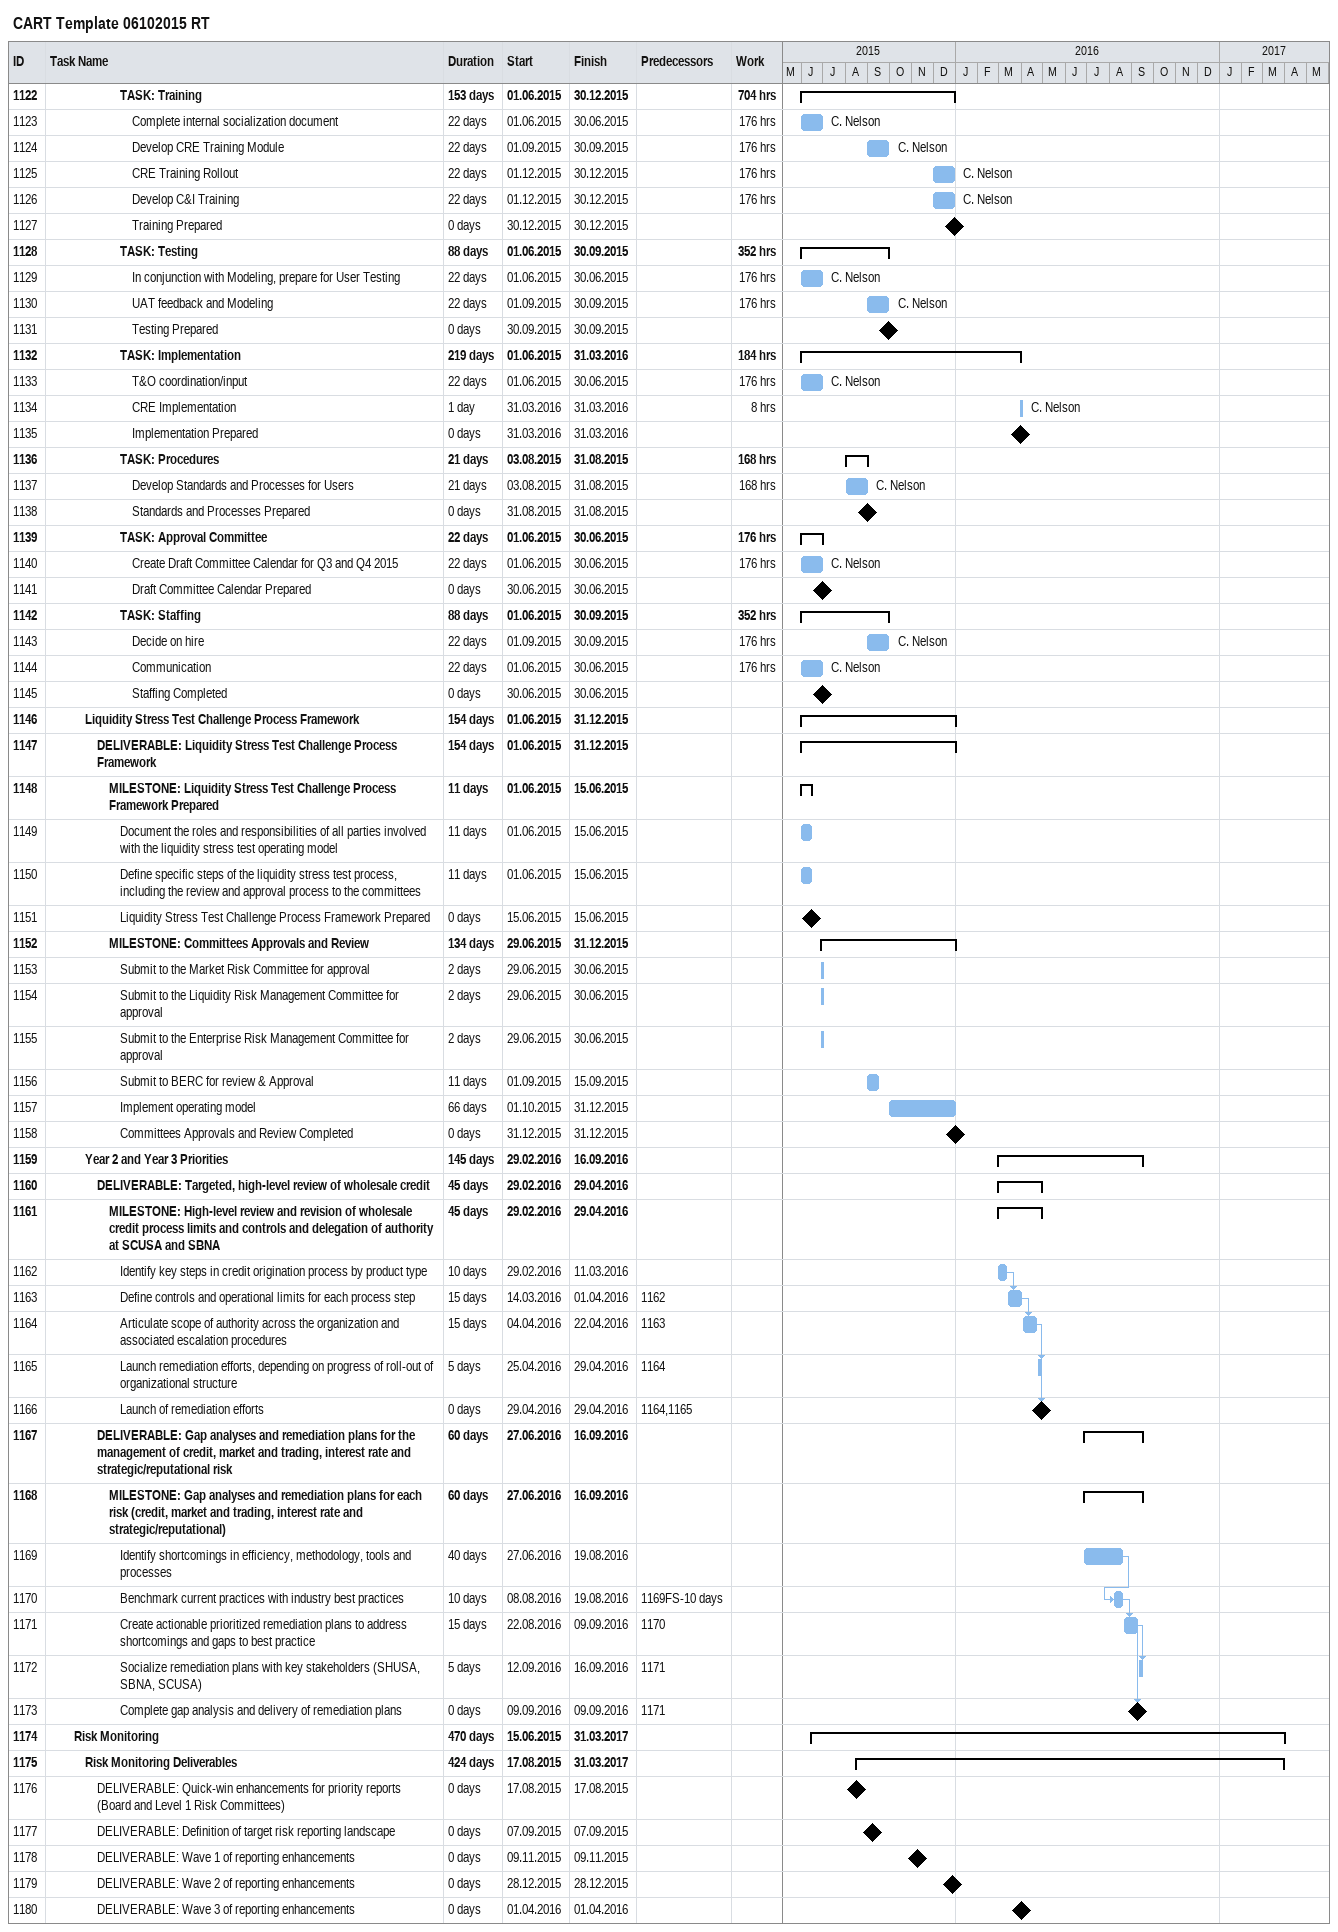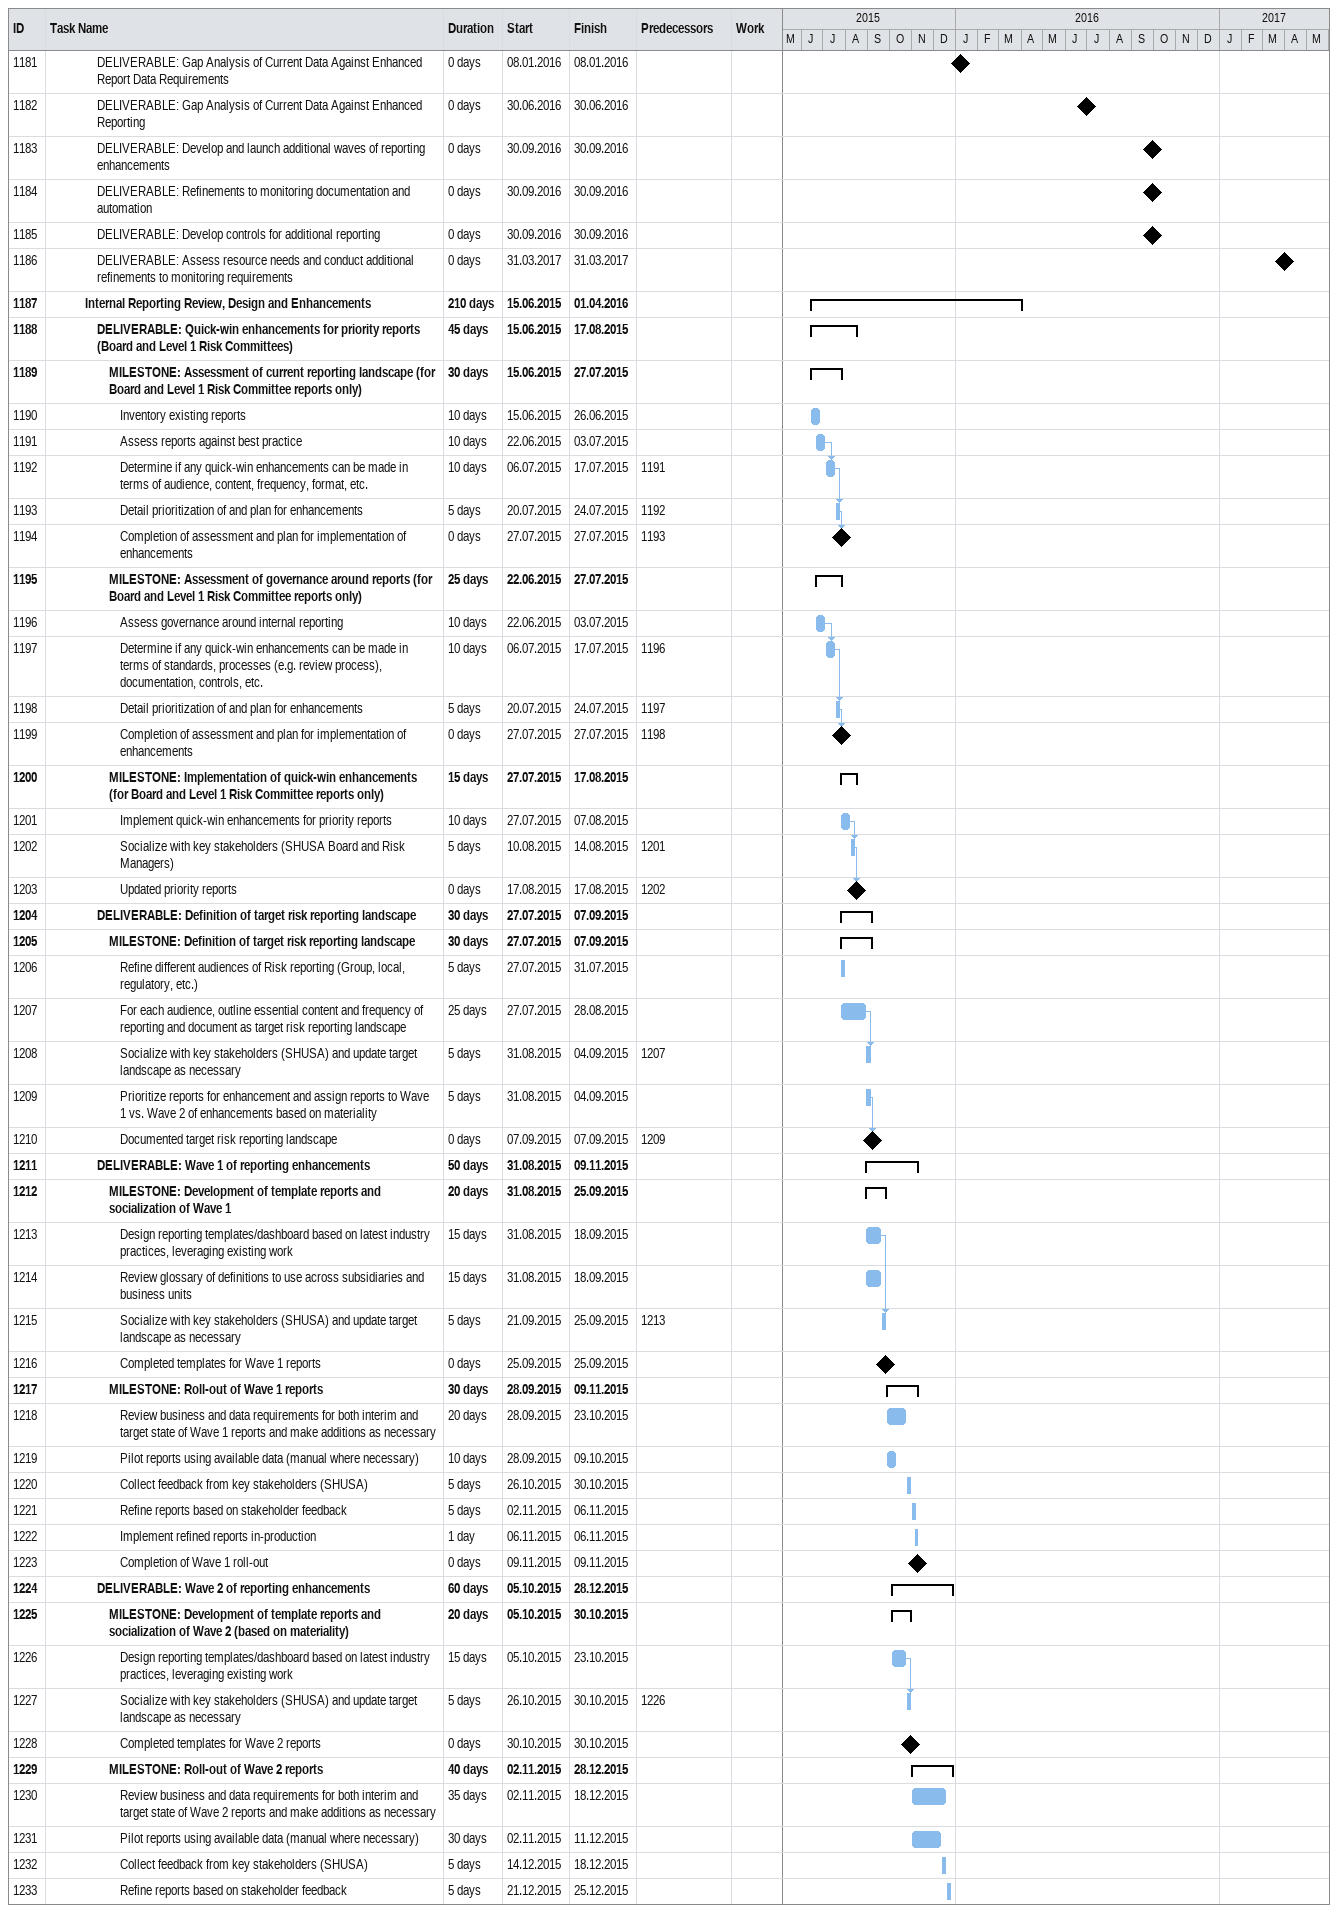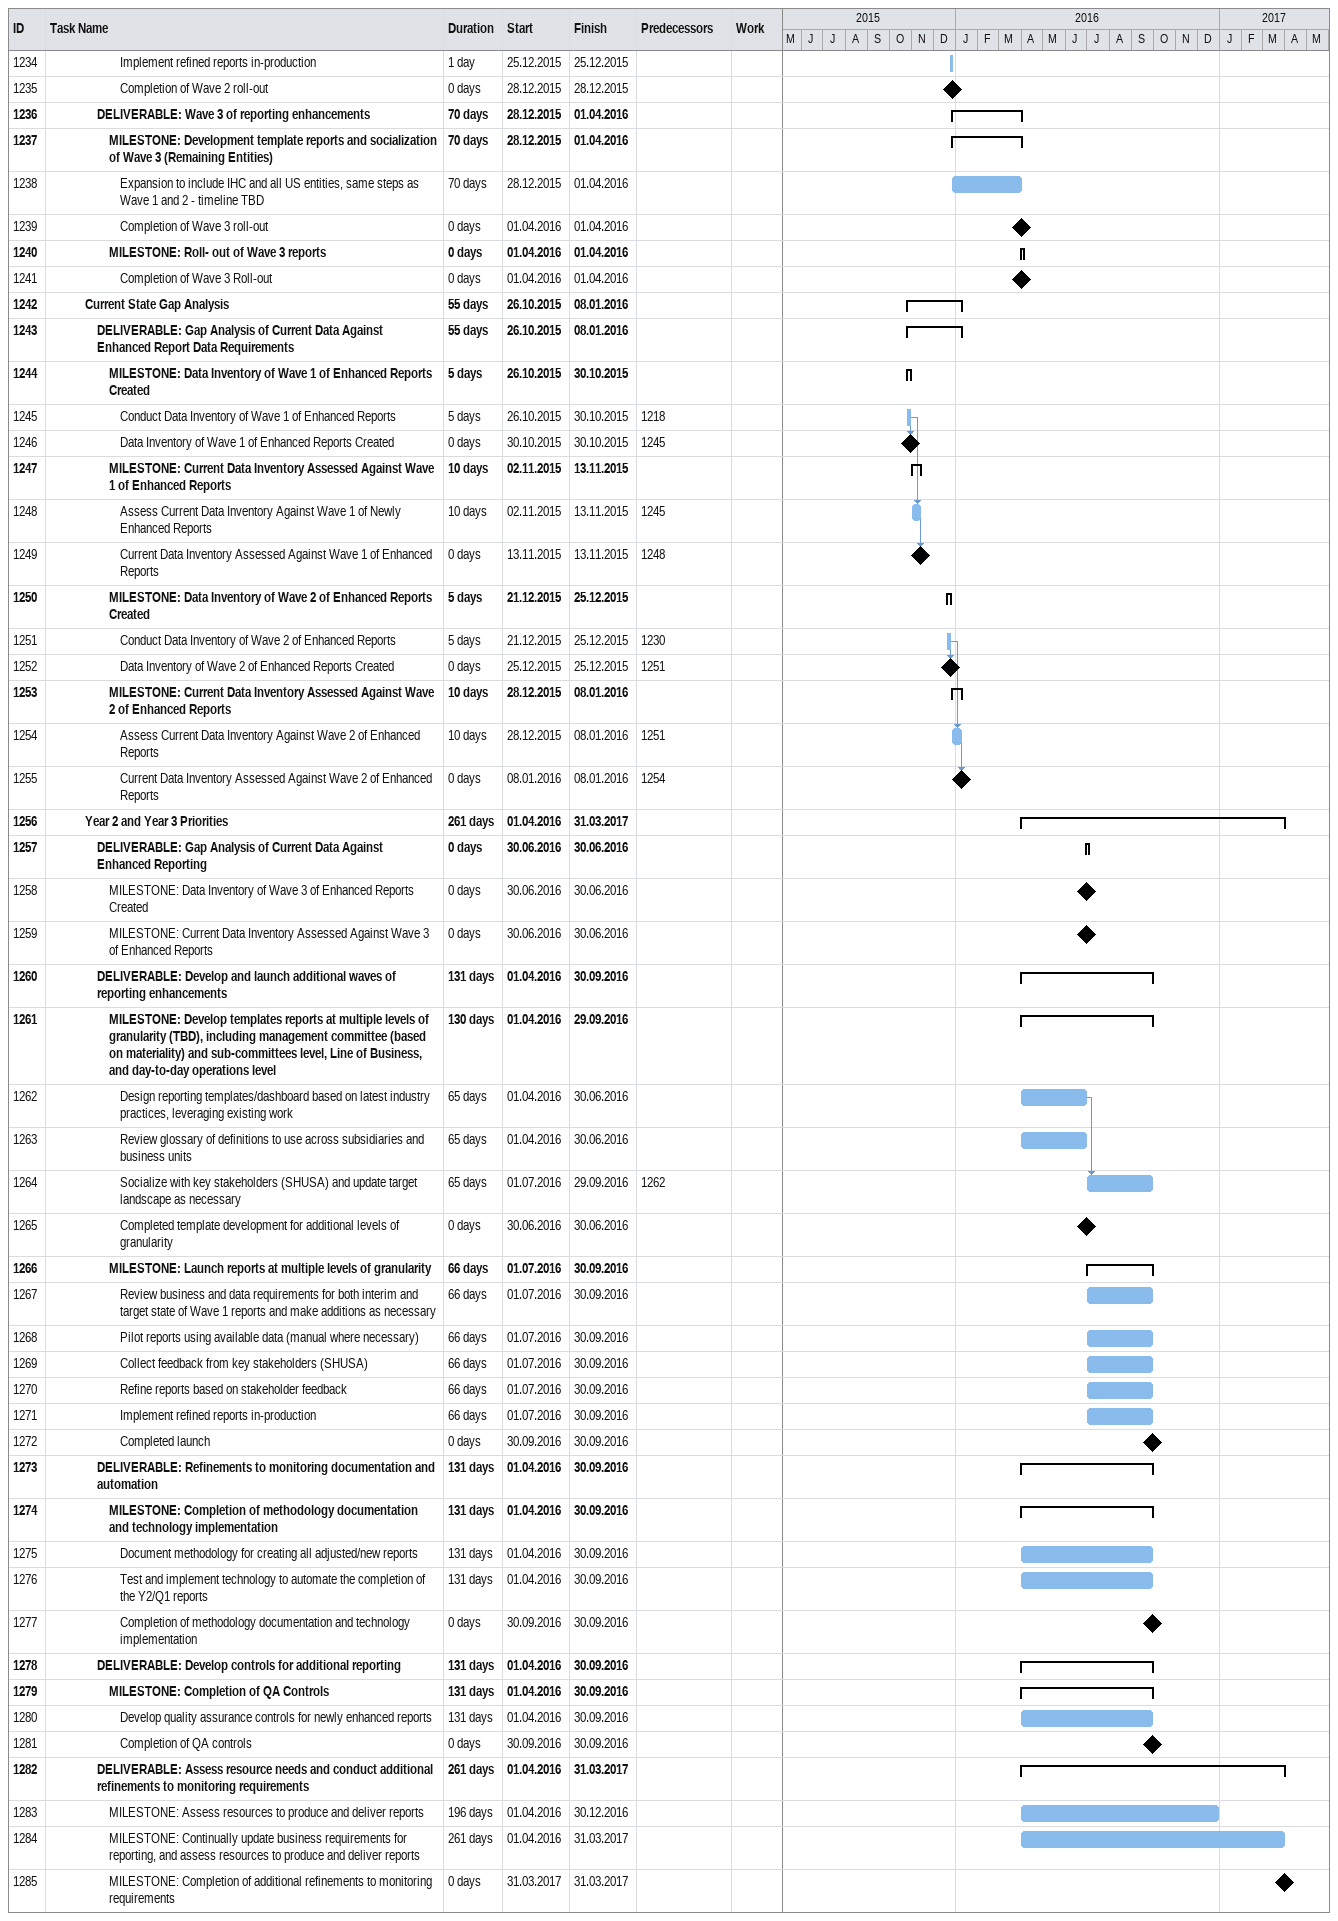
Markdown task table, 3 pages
CART Template 06102015 RT

| ID | Level | Task | Duration | Start | Finish | Predecessors | Resources | Work (h) |
|---|---|---|---|---|---|---|---|---|
| 1122 | 7 | **TASK: Training** | 153d | 2015-06-01 | 2015-12-30 |  |  | 704 |
| 1123 | 8 | Complete internal socialization document | 22d | 2015-06-01 | 2015-06-30 |  | C. Nelson | 176 |
| 1124 | 8 | Develop CRE Training Module | 22d | 2015-09-01 | 2015-09-30 |  | C. Nelson | 176 |
| 1125 | 8 | CRE Training Rollout | 22d | 2015-12-01 | 2015-12-30 |  | C. Nelson | 176 |
| 1126 | 8 | Develop C&I Training | 22d | 2015-12-01 | 2015-12-30 |  | C. Nelson | 176 |
| 1127 | 8 | Training Prepared | 0d | 2015-12-30 | 2015-12-30 |  |  |  |
| 1128 | 7 | **TASK: Testing** | 88d | 2015-06-01 | 2015-09-30 |  |  | 352 |
| 1129 | 8 | In conjunction with Modeling, prepare for User Testing | 22d | 2015-06-01 | 2015-06-30 |  | C. Nelson | 176 |
| 1130 | 8 | UAT feedback and Modeling | 22d | 2015-09-01 | 2015-09-30 |  | C. Nelson | 176 |
| 1131 | 8 | Testing Prepared | 0d | 2015-09-30 | 2015-09-30 |  |  |  |
| 1132 | 7 | **TASK: Implementation** | 219d | 2015-06-01 | 2016-03-31 |  |  | 184 |
| 1133 | 8 | T&O coordination/input | 22d | 2015-06-01 | 2015-06-30 |  | C. Nelson | 176 |
| 1134 | 8 | CRE Implementation | 1d | 2016-03-31 | 2016-03-31 |  | C. Nelson | 8 |
| 1135 | 8 | Implementation Prepared | 0d | 2016-03-31 | 2016-03-31 |  |  |  |
| 1136 | 7 | **TASK: Procedures** | 21d | 2015-08-03 | 2015-08-31 |  |  | 168 |
| 1137 | 8 | Develop Standards and Processes for Users | 21d | 2015-08-03 | 2015-08-31 |  | C. Nelson | 168 |
| 1138 | 8 | Standards and Processes Prepared | 0d | 2015-08-31 | 2015-08-31 |  |  |  |
| 1139 | 7 | **TASK: Approval Committee** | 22d | 2015-06-01 | 2015-06-30 |  |  | 176 |
| 1140 | 8 | Create Draft Committee Calendar for Q3 and Q4 2015 | 22d | 2015-06-01 | 2015-06-30 |  | C. Nelson | 176 |
| 1141 | 8 | Draft Committee Calendar Prepared | 0d | 2015-06-30 | 2015-06-30 |  |  |  |
| 1142 | 7 | **TASK: Staffing** | 88d | 2015-06-01 | 2015-09-30 |  |  | 352 |
| 1143 | 8 | Decide on hire | 22d | 2015-09-01 | 2015-09-30 |  | C. Nelson | 176 |
| 1144 | 8 | Communication | 22d | 2015-06-01 | 2015-06-30 |  | C. Nelson | 176 |
| 1145 | 8 | Staffing Completed | 0d | 2015-06-30 | 2015-06-30 |  |  |  |
| 1146 | 4 | **Liquidity Stress Test Challenge Process Framework** | 154d | 2015-06-01 | 2015-12-31 |  |  |  |
| 1147 | 5 | **DELIVERABLE: Liquidity Stress Test Challenge Process Framework** | 154d | 2015-06-01 | 2015-12-31 |  |  |  |
| 1148 | 6 | **MILESTONE: Liquidity Stress Test Challenge Process Framework Prepared** | 11d | 2015-06-01 | 2015-06-15 |  |  |  |
| 1149 | 7 | Document the roles and responsibilities of all parties involved with the liquidity stress test operating model | 11d | 2015-06-01 | 2015-06-15 |  |  |  |
| 1150 | 7 | Define specific steps of the liquidity stress test process, including the review and approval process to the committees | 11d | 2015-06-01 | 2015-06-15 |  |  |  |
| 1151 | 7 | Liquidity Stress Test Challenge Process Framework Prepared | 0d | 2015-06-15 | 2015-06-15 |  |  |  |
| 1152 | 6 | **MILESTONE: Committees Approvals and Review** | 134d | 2015-06-29 | 2015-12-31 |  |  |  |
| 1153 | 7 | Submit to the Market Risk Committee for approval | 2d | 2015-06-29 | 2015-06-30 |  |  |  |
| 1154 | 7 | Submit to the Liquidity Risk Management Committee for approval | 2d | 2015-06-29 | 2015-06-30 |  |  |  |
| 1155 | 7 | Submit to the Enterprise Risk Management Committee for approval | 2d | 2015-06-29 | 2015-06-30 |  |  |  |
| 1156 | 7 | Submit to BERC for review & Approval | 11d | 2015-09-01 | 2015-09-15 |  |  |  |
| 1157 | 7 | Implement operating model | 66d | 2015-10-01 | 2015-12-31 |  |  |  |
| 1158 | 7 | Committees Approvals and Review Completed | 0d | 2015-12-31 | 2015-12-31 |  |  |  |
| 1159 | 4 | **Year 2 and Year 3 Priorities** | 145d | 2016-02-29 | 2016-09-16 |  |  |  |
| 1160 | 5 | **DELIVERABLE: Targeted, high-level review of wholesale credit** | 45d | 2016-02-29 | 2016-04-29 |  |  |  |
| 1161 | 6 | **MILESTONE: High-level review and revision of wholesale credit process limits and controls and delegation of authority at SCUSA and SBNA** | 45d | 2016-02-29 | 2016-04-29 |  |  |  |
| 1162 | 7 | Identify key steps in credit origination process by product type | 10d | 2016-02-29 | 2016-03-11 |  |  |  |
| 1163 | 7 | Define controls and operational limits for each process step | 15d | 2016-03-14 | 2016-04-01 | 1162 |  |  |
| 1164 | 7 | Articulate scope of authority across the organization and associated escalation procedures | 15d | 2016-04-04 | 2016-04-22 | 1163 |  |  |
| 1165 | 7 | Launch remediation efforts, depending on progress of roll-out of organizational structure | 5d | 2016-04-25 | 2016-04-29 | 1164 |  |  |
| 1166 | 7 | Launch of remediation efforts | 0d | 2016-04-29 | 2016-04-29 | 1164, 1165 |  |  |
| 1167 | 5 | **DELIVERABLE: Gap analyses and remediation plans for the management of credit, market and trading, interest rate and strategic/reputational risk** | 60d | 2016-06-27 | 2016-09-16 |  |  |  |
| 1168 | 6 | **MILESTONE: Gap analyses and remediation plans for each risk (credit, market and trading, interest rate and strategic/reputational)** | 60d | 2016-06-27 | 2016-09-16 |  |  |  |
| 1169 | 7 | Identify shortcomings in efficiency, methodology, tools and processes | 40d | 2016-06-27 | 2016-08-19 |  |  |  |
| 1170 | 7 | Benchmark current practices with industry best practices | 10d | 2016-08-08 | 2016-08-19 | 1169FS-10d |  |  |
| 1171 | 7 | Create actionable prioritized remediation plans to address shortcomings and gaps to best practice | 15d | 2016-08-22 | 2016-09-09 | 1170 |  |  |
| 1172 | 7 | Socialize remediation plans with key stakeholders (SHUSA, SBNA, SCUSA) | 5d | 2016-09-12 | 2016-09-16 | 1171 |  |  |
| 1173 | 7 | Complete gap analysis and delivery of remediation plans | 0d | 2016-09-09 | 2016-09-09 | 1171 |  |  |
| 1174 | 3 | **Risk Monitoring** | 470d | 2015-06-15 | 2017-03-31 |  |  |  |
| 1175 | 4 | **Risk Monitoring Deliverables** | 424d | 2015-08-17 | 2017-03-31 |  |  |  |
| 1176 | 5 | DELIVERABLE: Quick-win enhancements for priority reports (Board and Level 1 Risk Committees) | 0d | 2015-08-17 | 2015-08-17 |  |  |  |
| 1177 | 5 | DELIVERABLE: Definition of target risk reporting landscape | 0d | 2015-09-07 | 2015-09-07 |  |  |  |
| 1178 | 5 | DELIVERABLE: Wave 1 of reporting enhancements | 0d | 2015-11-09 | 2015-11-09 |  |  |  |
| 1179 | 5 | DELIVERABLE: Wave 2 of reporting enhancements | 0d | 2015-12-28 | 2015-12-28 |  |  |  |
| 1180 | 5 | DELIVERABLE: Wave 3 of reporting enhancements | 0d | 2016-04-01 | 2016-04-01 |  |  |  |
| 1181 | 5 | DELIVERABLE: Gap Analysis of Current Data Against Enhanced Report Data Requirements | 0d | 2016-01-08 | 2016-01-08 |  |  |  |
| 1182 | 5 | DELIVERABLE: Gap Analysis of Current Data Against Enhanced Reporting | 0d | 2016-06-30 | 2016-06-30 |  |  |  |
| 1183 | 5 | DELIVERABLE: Develop and launch additional waves of reporting enhancements | 0d | 2016-09-30 | 2016-09-30 |  |  |  |
| 1184 | 5 | DELIVERABLE: Refinements to monitoring documentation and automation | 0d | 2016-09-30 | 2016-09-30 |  |  |  |
| 1185 | 5 | DELIVERABLE: Develop controls for additional reporting | 0d | 2016-09-30 | 2016-09-30 |  |  |  |
| 1186 | 5 | DELIVERABLE: Assess resource needs and conduct additional refinements to monitoring requirements | 0d | 2017-03-31 | 2017-03-31 |  |  |  |
| 1187 | 4 | **Internal Reporting Review, Design and Enhancements** | 210d | 2015-06-15 | 2016-04-01 |  |  |  |
| 1188 | 5 | **DELIVERABLE: Quick-win enhancements for priority reports (Board and Level 1 Risk Committees)** | 45d | 2015-06-15 | 2015-08-17 |  |  |  |
| 1189 | 6 | **MILESTONE: Assessment of current reporting landscape (for Board and Level 1 Risk Committee reports only)** | 30d | 2015-06-15 | 2015-07-27 |  |  |  |
| 1190 | 7 | Inventory existing reports | 10d | 2015-06-15 | 2015-06-26 |  |  |  |
| 1191 | 7 | Assess reports against best practice | 10d | 2015-06-22 | 2015-07-03 |  |  |  |
| 1192 | 7 | Determine if any quick-win enhancements can be made in terms of audience, content, frequency, format, etc. | 10d | 2015-07-06 | 2015-07-17 | 1191 |  |  |
| 1193 | 7 | Detail prioritization of and plan for enhancements | 5d | 2015-07-20 | 2015-07-24 | 1192 |  |  |
| 1194 | 7 | Completion of assessment and plan for implementation of enhancements | 0d | 2015-07-27 | 2015-07-27 | 1193 |  |  |
| 1195 | 6 | **MILESTONE: Assessment of governance around reports (for Board and Level 1 Risk Committee reports only)** | 25d | 2015-06-22 | 2015-07-27 |  |  |  |
| 1196 | 7 | Assess governance around internal reporting | 10d | 2015-06-22 | 2015-07-03 |  |  |  |
| 1197 | 7 | Determine if any quick-win enhancements can be made in terms of standards, processes (e.g. review process), documentation, controls, etc. | 10d | 2015-07-06 | 2015-07-17 | 1196 |  |  |
| 1198 | 7 | Detail prioritization of and plan for enhancements | 5d | 2015-07-20 | 2015-07-24 | 1197 |  |  |
| 1199 | 7 | Completion of assessment and plan for implementation of enhancements | 0d | 2015-07-27 | 2015-07-27 | 1198 |  |  |
| 1200 | 6 | **MILESTONE: Implementation of quick-win enhancements (for Board and Level 1 Risk Committee reports only)** | 15d | 2015-07-27 | 2015-08-17 |  |  |  |
| 1201 | 7 | Implement quick-win enhancements for priority reports | 10d | 2015-07-27 | 2015-08-07 |  |  |  |
| 1202 | 7 | Socialize with key stakeholders (SHUSA Board and Risk Managers) | 5d | 2015-08-10 | 2015-08-14 | 1201 |  |  |
| 1203 | 7 | Updated priority reports | 0d | 2015-08-17 | 2015-08-17 | 1202 |  |  |
| 1204 | 5 | **DELIVERABLE: Definition of target risk reporting landscape** | 30d | 2015-07-27 | 2015-09-07 |  |  |  |
| 1205 | 6 | **MILESTONE: Definition of target risk reporting landscape** | 30d | 2015-07-27 | 2015-09-07 |  |  |  |
| 1206 | 7 | Refine different audiences of Risk reporting (Group, local, regulatory, etc.) | 5d | 2015-07-27 | 2015-07-31 |  |  |  |
| 1207 | 7 | For each audience, outline essential content and frequency of reporting and document as target risk reporting landscape | 25d | 2015-07-27 | 2015-08-28 |  |  |  |
| 1208 | 7 | Socialize with key stakeholders (SHUSA) and update target landscape as necessary | 5d | 2015-08-31 | 2015-09-04 | 1207 |  |  |
| 1209 | 7 | Prioritize reports for enhancement and assign reports to Wave 1 vs. Wave 2 of enhancements based on materiality | 5d | 2015-08-31 | 2015-09-04 |  |  |  |
| 1210 | 7 | Documented target risk reporting landscape | 0d | 2015-09-07 | 2015-09-07 | 1209 |  |  |
| 1211 | 5 | **DELIVERABLE: Wave 1 of reporting enhancements** | 50d | 2015-08-31 | 2015-11-09 |  |  |  |
| 1212 | 6 | **MILESTONE: Development of template reports and socialization of Wave 1** | 20d | 2015-08-31 | 2015-09-25 |  |  |  |
| 1213 | 7 | Design reporting templates/dashboard based on latest industry practices, leveraging existing work | 15d | 2015-08-31 | 2015-09-18 |  |  |  |
| 1214 | 7 | Review glossary of definitions to use across subsidiaries and business units | 15d | 2015-08-31 | 2015-09-18 |  |  |  |
| 1215 | 7 | Socialize with key stakeholders (SHUSA) and update target landscape as necessary | 5d | 2015-09-21 | 2015-09-25 | 1213 |  |  |
| 1216 | 7 | Completed templates for Wave 1 reports | 0d | 2015-09-25 | 2015-09-25 |  |  |  |
| 1217 | 6 | **MILESTONE: Roll-out of Wave 1 reports** | 30d | 2015-09-28 | 2015-11-09 |  |  |  |
| 1218 | 7 | Review business and data requirements for both interim and target state of Wave 1 reports and make additions as necessary | 20d | 2015-09-28 | 2015-10-23 |  |  |  |
| 1219 | 7 | Pilot reports using available data (manual where necessary) | 10d | 2015-09-28 | 2015-10-09 |  |  |  |
| 1220 | 7 | Collect feedback from key stakeholders (SHUSA) | 5d | 2015-10-26 | 2015-10-30 |  |  |  |
| 1221 | 7 | Refine reports based on stakeholder feedback | 5d | 2015-11-02 | 2015-11-06 |  |  |  |
| 1222 | 7 | Implement refined reports in-production | 1d | 2015-11-06 | 2015-11-06 |  |  |  |
| 1223 | 7 | Completion of Wave 1 roll-out | 0d | 2015-11-09 | 2015-11-09 |  |  |  |
| 1224 | 5 | **DELIVERABLE: Wave 2 of reporting enhancements** | 60d | 2015-10-05 | 2015-12-28 |  |  |  |
| 1225 | 6 | **MILESTONE: Development of template reports and socialization of Wave 2 (based on materiality)** | 20d | 2015-10-05 | 2015-10-30 |  |  |  |
| 1226 | 7 | Design reporting templates/dashboard based on latest industry practices, leveraging existing work | 15d | 2015-10-05 | 2015-10-23 |  |  |  |
| 1227 | 7 | Socialize with key stakeholders (SHUSA) and update target landscape as necessary | 5d | 2015-10-26 | 2015-10-30 | 1226 |  |  |
| 1228 | 7 | Completed templates for Wave 2 reports | 0d | 2015-10-30 | 2015-10-30 |  |  |  |
| 1229 | 6 | **MILESTONE: Roll-out of Wave 2 reports** | 40d | 2015-11-02 | 2015-12-28 |  |  |  |
| 1230 | 7 | Review business and data requirements for both interim and target state of Wave 2 reports and make additions as necessary | 35d | 2015-11-02 | 2015-12-18 |  |  |  |
| 1231 | 7 | Pilot reports using available data (manual where necessary) | 30d | 2015-11-02 | 2015-12-11 |  |  |  |
| 1232 | 7 | Collect feedback from key stakeholders (SHUSA) | 5d | 2015-12-14 | 2015-12-18 |  |  |  |
| 1233 | 7 | Refine reports based on stakeholder feedback | 5d | 2015-12-21 | 2015-12-25 |  |  |  |
| 1234 | 7 | Implement refined reports in-production | 1d | 2015-12-25 | 2015-12-25 |  |  |  |
| 1235 | 7 | Completion of Wave 2 roll-out | 0d | 2015-12-28 | 2015-12-28 |  |  |  |
| 1236 | 5 | **DELIVERABLE: Wave 3 of reporting enhancements** | 70d | 2015-12-28 | 2016-04-01 |  |  |  |
| 1237 | 6 | **MILESTONE: Development template reports and socialization of Wave 3 (Remaining Entities)** | 70d | 2015-12-28 | 2016-04-01 |  |  |  |
| 1238 | 7 | Expansion to include IHC and all US entities, same steps as Wave 1 and 2 - timeline TBD | 70d | 2015-12-28 | 2016-04-01 |  |  |  |
| 1239 | 7 | Completion of Wave 3 roll-out | 0d | 2016-04-01 | 2016-04-01 |  |  |  |
| 1240 | 6 | **MILESTONE: Roll- out of Wave 3 reports** | 0d | 2016-04-01 | 2016-04-01 |  |  |  |
| 1241 | 7 | Completion of Wave 3 Roll-out | 0d | 2016-04-01 | 2016-04-01 |  |  |  |
| 1242 | 4 | **Current State Gap Analysis** | 55d | 2015-10-26 | 2016-01-08 |  |  |  |
| 1243 | 5 | **DELIVERABLE: Gap Analysis of Current Data Against Enhanced Report Data Requirements** | 55d | 2015-10-26 | 2016-01-08 |  |  |  |
| 1244 | 6 | **MILESTONE: Data Inventory of Wave 1 of Enhanced Reports Created** | 5d | 2015-10-26 | 2015-10-30 |  |  |  |
| 1245 | 7 | Conduct Data Inventory of Wave 1 of Enhanced Reports | 5d | 2015-10-26 | 2015-10-30 | 1218 |  |  |
| 1246 | 7 | Data Inventory of Wave 1 of Enhanced Reports Created | 0d | 2015-10-30 | 2015-10-30 | 1245 |  |  |
| 1247 | 6 | **MILESTONE: Current Data Inventory Assessed Against Wave 1 of Enhanced Reports** | 10d | 2015-11-02 | 2015-11-13 |  |  |  |
| 1248 | 7 | Assess Current Data Inventory Against Wave 1 of Newly Enhanced Reports | 10d | 2015-11-02 | 2015-11-13 | 1245 |  |  |
| 1249 | 7 | Current Data Inventory Assessed Against Wave 1 of Enhanced Reports | 0d | 2015-11-13 | 2015-11-13 | 1248 |  |  |
| 1250 | 6 | **MILESTONE: Data Inventory of Wave 2 of Enhanced Reports Created** | 5d | 2015-12-21 | 2015-12-25 |  |  |  |
| 1251 | 7 | Conduct Data Inventory of Wave 2 of Enhanced Reports | 5d | 2015-12-21 | 2015-12-25 | 1230 |  |  |
| 1252 | 7 | Data Inventory of Wave 2 of Enhanced Reports Created | 0d | 2015-12-25 | 2015-12-25 | 1251 |  |  |
| 1253 | 6 | **MILESTONE: Current Data Inventory Assessed Against Wave 2 of Enhanced Reports** | 10d | 2015-12-28 | 2016-01-08 |  |  |  |
| 1254 | 7 | Assess Current Data Inventory Against Wave 2 of Enhanced Reports | 10d | 2015-12-28 | 2016-01-08 | 1251 |  |  |
| 1255 | 7 | Current Data Inventory Assessed Against Wave 2 of Enhanced Reports | 0d | 2016-01-08 | 2016-01-08 | 1254 |  |  |
| 1256 | 4 | **Year 2 and Year 3 Priorities** | 261d | 2016-04-01 | 2017-03-31 |  |  |  |
| 1257 | 5 | **DELIVERABLE: Gap Analysis of Current Data Against Enhanced Reporting** | 0d | 2016-06-30 | 2016-06-30 |  |  |  |
| 1258 | 6 | MILESTONE: Data Inventory of Wave 3 of Enhanced Reports Created | 0d | 2016-06-30 | 2016-06-30 |  |  |  |
| 1259 | 6 | MILESTONE: Current Data Inventory Assessed Against Wave 3 of Enhanced Reports | 0d | 2016-06-30 | 2016-06-30 |  |  |  |
| 1260 | 5 | **DELIVERABLE: Develop and launch additional waves of reporting enhancements** | 131d | 2016-04-01 | 2016-09-30 |  |  |  |
| 1261 | 6 | **MILESTONE: Develop templates reports at multiple levels of granularity (TBD), including management committee (based on materiality) and sub-committees level, Line of Business, and day-to-day operations level** | 130d | 2016-04-01 | 2016-09-29 |  |  |  |
| 1262 | 7 | Design reporting templates/dashboard based on latest industry practices, leveraging existing work | 65d | 2016-04-01 | 2016-06-30 |  |  |  |
| 1263 | 7 | Review glossary of definitions to use across subsidiaries and business units | 65d | 2016-04-01 | 2016-06-30 |  |  |  |
| 1264 | 7 | Socialize with key stakeholders (SHUSA) and update target landscape as necessary | 65d | 2016-07-01 | 2016-09-29 | 1262 |  |  |
| 1265 | 7 | Completed template development for additional levels of granularity | 0d | 2016-06-30 | 2016-06-30 |  |  |  |
| 1266 | 6 | **MILESTONE: Launch reports at multiple levels of granularity** | 66d | 2016-07-01 | 2016-09-30 |  |  |  |
| 1267 | 7 | Review business and data requirements for both interim and target state of Wave 1 reports and make additions as necessary | 66d | 2016-07-01 | 2016-09-30 |  |  |  |
| 1268 | 7 | Pilot reports using available data (manual where necessary) | 66d | 2016-07-01 | 2016-09-30 |  |  |  |
| 1269 | 7 | Collect feedback from key stakeholders (SHUSA) | 66d | 2016-07-01 | 2016-09-30 |  |  |  |
| 1270 | 7 | Refine reports based on stakeholder feedback | 66d | 2016-07-01 | 2016-09-30 |  |  |  |
| 1271 | 7 | Implement refined reports in-production | 66d | 2016-07-01 | 2016-09-30 |  |  |  |
| 1272 | 7 | Completed launch | 0d | 2016-09-30 | 2016-09-30 |  |  |  |
| 1273 | 5 | **DELIVERABLE: Refinements to monitoring documentation and automation** | 131d | 2016-04-01 | 2016-09-30 |  |  |  |
| 1274 | 6 | **MILESTONE: Completion of methodology documentation and technology implementation** | 131d | 2016-04-01 | 2016-09-30 |  |  |  |
| 1275 | 7 | Document methodology for creating all adjusted/new reports | 131d | 2016-04-01 | 2016-09-30 |  |  |  |
| 1276 | 7 | Test and implement technology to automate the completion of the Y2/Q1 reports | 131d | 2016-04-01 | 2016-09-30 |  |  |  |
| 1277 | 7 | Completion of methodology documentation and technology implementation | 0d | 2016-09-30 | 2016-09-30 |  |  |  |
| 1278 | 5 | **DELIVERABLE: Develop controls for additional reporting** | 131d | 2016-04-01 | 2016-09-30 |  |  |  |
| 1279 | 6 | **MILESTONE: Completion of QA Controls** | 131d | 2016-04-01 | 2016-09-30 |  |  |  |
| 1280 | 7 | Develop quality assurance controls for newly enhanced reports | 131d | 2016-04-01 | 2016-09-30 |  |  |  |
| 1281 | 7 | Completion of QA controls | 0d | 2016-09-30 | 2016-09-30 |  |  |  |
| 1282 | 5 | **DELIVERABLE: Assess resource needs and conduct additional refinements to monitoring requirements** | 261d | 2016-04-01 | 2017-03-31 |  |  |  |
| 1283 | 6 | MILESTONE: Assess resources to produce and deliver reports | 196d | 2016-04-01 | 2016-12-30 |  |  |  |
| 1284 | 6 | MILESTONE: Continually update business requirements for reporting, and assess resources to produce and deliver reports | 261d | 2016-04-01 | 2017-03-31 |  |  |  |
| 1285 | 6 | MILESTONE: Completion of additional refinements to monitoring requirements | 0d | 2017-03-31 | 2017-03-31 |  |  |  |
